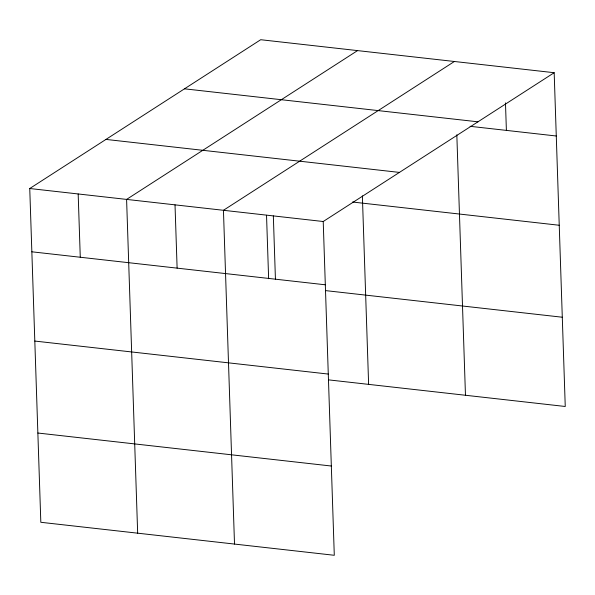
<?xml version="1.0" encoding="UTF-8"?>
<svg xmlns="http://www.w3.org/2000/svg" width="595" height="595" viewBox="0 0 595 595"><rect width="100%" height="100%" fill="white"/><g stroke="black" fill="none" stroke-linecap="round" stroke-linejoin="round"><path stroke-width="0.89" d="M554.176 72.709L323.219 221.511L334.293 555.284L40.824 522.291L29.75 188.518L260.707 39.716L554.176 72.709L565.25 406.482L328.425 379.855M357.55 50.605L126.594 199.407L137.668 533.172M454.394 61.493L223.445 210.295L234.512 544.061M184.487 88.819L477.964 121.819M470.102 126.311L556.28 136.002M105.962 139.416L399.438 172.409M352.56 202.025L559.24 225.26M29.75 188.518L323.219 221.511M31.847 251.804L325.324 284.797M325.465 290.598L562.29 317.224M34.807 341.061L328.284 374.062M37.864 433.026L331.333 466.026M505.475 102.876L506.39 130.394M456.826 134.797L465.469 395.266M362.37 195.867L368.625 384.377M273.336 215.903L275.433 279.189M266.53 215.256L268.635 278.713M175.019 204.851L177.117 268.137M78.176 193.963L80.273 257.248"/></g></svg>
